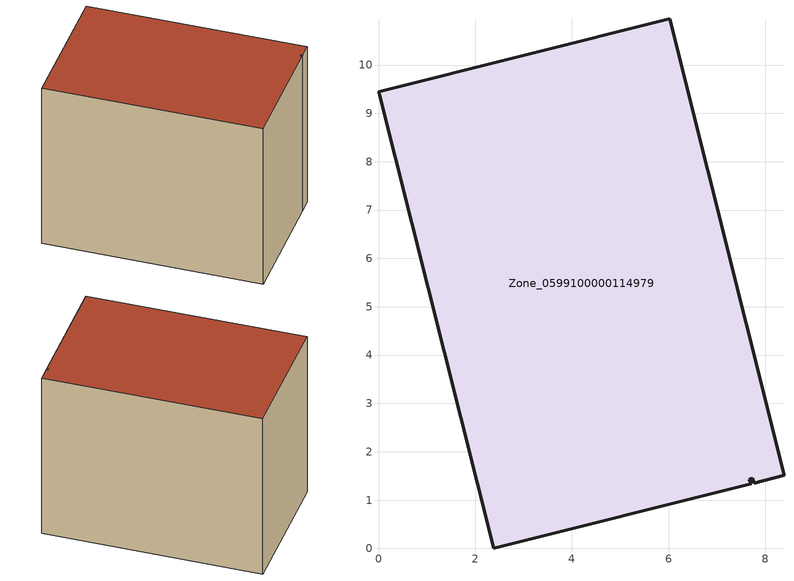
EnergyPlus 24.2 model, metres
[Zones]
Zone_0599100000114979
 floor ground (C_G): 7.71,1.34 2.38,0 0,9.45 6.02,10.96 8.39,1.51 7.76,1.35 7.74,1.45 7.67,1.43 z0
 wall outside (C_F): 7.74,1.45 7.76,1.35 8.39,1.51 6.02,10.96 0,9.45 2.38,0 7.71,1.34 7.67,1.43 7.74,1.45 z0:8.01
 roof outside (C_R): 2.38,0 7.71,1.34 7.67,1.43 7.74,1.45 7.76,1.35 8.39,1.51 6.02,10.96 0,9.45 z8.01
[BUILDING]
Pand.0599100000114979: North Axis=0; Terrain=City; Loads Convergence Tolerance Value=0.04; Temperature Convergence Tolerance Value=0.4; Solar Distribution=FullExterior; Maximum Number of Warmup Days=25; Minimum Number of Warmup Days=1
[Site:Location]
Rotterdam.The.Hague.AP_ZH_NLD Design_Conditions: Latitude=51.96; Longitude=4.45; Time Zone=1; Elevation=-4.5
[SITE:GROUNDTEMPERATURE:BUILDINGSURFACE]
18, 18, 18, 18, 18, 18, 18, 18, 18, 18, 18, 18
[MATERIAL] Thermal Absorptance=0.9; Solar Absorptance=0.7; Visible Absorptance=0.7
Name | Roughness | Thickness | Conductivity | Density | Specific Heat
G.TI.1965-1974 | MediumSmooth | 0.15 | 0.882353 | 540 | 1210
F.TI.1965-1974 | Rough | 0.3 | 0.697674 | 1920 | 840
R.TI.1965-1974 | MediumRough | 0.2 | 0.232558 | 1500 | 1000
[CONSTRUCTION]
C_G: G.TI.1965-1974
C_F: F.TI.1965-1974
C_R: R.TI.1965-1974
[ZONE]
Zone_0599100000114979: Type=1; Multiplier=1; Ceiling Height=Autocalculate; Volume=Autocalculate; Floor Area=autocalculate; Part of Total Floor Area=Yes
[ZONEINFILTRATION:DESIGNFLOWRATE]
Infil_Zone_0599100000114979: Zone or ZoneList or Space or SpaceList=Zone_0599100000114979; Schedule=AlwaysOn; Design Flow Rate Calculation Method=Flow/Area; Flow Rate per Floor Area=0.003; Constant Term Coefficient=1; Temperature Term Coefficient=0; Velocity Term Coefficient=0; Velocity Squared Term Coefficient=0
[HVACTEMPLATE:ZONE:IDEALLOADSAIRSYSTEM]
Zone_0599100000114979: Maximum Heating Supply Air Temperature=50; Minimum Cooling Supply Air Temperature=13; Maximum Heating Supply Air Humidity Ratio=0.0156; Minimum Cooling Supply Air Humidity Ratio=0.0077; Heating Limit=NoLimit; Cooling Limit=NoLimit; Dehumidification Control Type=ConstantSensibleHeatRatio; Cooling Sensible Heat Ratio=0.7; Dehumidification Setpoint=60; Humidification Control Type=None; Humidification Setpoint=30; Outdoor Air Method=None; Outdoor Air Flow Rate per Person=0.00944; Outdoor Air Flow Rate per Zone Floor Area=0; Outdoor Air Flow Rate per Zone=0; Demand Controlled Ventilation Type=None; Outdoor Air Economizer Type=NoEconomizer; Heat Recovery Type=None; Sensible Heat Recovery Effectiveness=0.7; Latent Heat Recovery Effectiveness=0.65
[ZONECONTROL:THERMOSTAT]
ThermostatControl_Zone_0599100000114979: Zone or ZoneList=Zone_0599100000114979; Control Type Schedule=DualSetpointControlType; Control 1=Thermostat_Zone_0599100000114979; Temperature Difference Between Cutout And Setpoint=0
[THERMOSTATSETPOINT:DUALSETPOINT]
Thermostat_Zone_0599100000114979: Heating Setpoint Temperature Schedule=HeatingSetpoint_Zone_0599100000114979; Cooling Setpoint Temperature Schedule=CoolingSetpoint_Zone_0599100000114979
[SCHEDULE:COMPACT]
HeatingSetpoint_Zone_0599100000114979: Through: 12/31, For: AllDays, Until: 24:00, 21
CoolingSetpoint_Zone_0599100000114979: Through: 12/31, For: AllDays, Until: 24:00, 24
DualSetpointControlType: Through: 12/31, For: AllDays, Until: 24:00, 4
AlwaysOn: Through: 12/31, For: AllDays, Until: 24:00, 1
